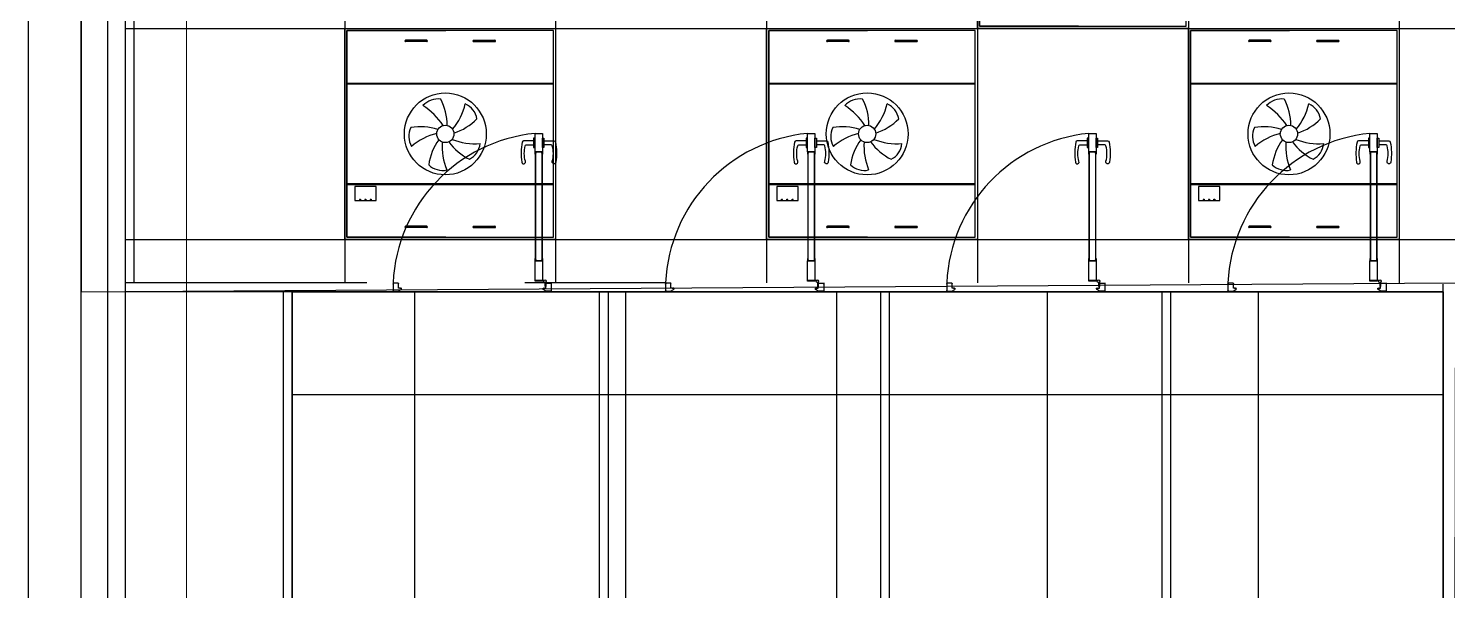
# Model space of a CAD drawing. Extents: x -14231 to 516634, y -267190 to 70805.
# Drawn here: x 226794 to 234869, y -89293 to -86096 of the extents above; entities that cross this region are included whole.
import ezdxf

# ---------------------------------------------------------------- set-up
doc = ezdxf.new("R2010")
doc.units = 0
doc.header["$LTSCALE"] = 8
doc.linetypes.add('IDA - Grid Line', pattern=[3500, 2000, -500, 500, -500])
doc.layers.get('0').update_dxf_attribs({"color": 1, "linetype": 'CONTINUOUS'})
for name, color, linetype in [('000_CTCI_CSA', 7, 'CONTINUOUS'), ('1', 1, 'CONTINUOUS'), ('AC-DD', 3, 'CONTINUOUS')]:
    doc.layers.add(name, color=color, linetype=linetype)
doc.layers.add('A-_ANOTGRID_E', color=7, linetype='CONTINUOUS', lineweight=9)

# ---------------------------------------------------------------- blocks, each defined once
blk = doc.blocks.new('FFU-2000')
at = {"layer": 'AC-DD', "color": 6}
for p, q in [((0, 1175), (562.5, 1175)), ((0, 0), (0, 1175)), ((454.1, 1120.5), (333.4, 1120.5)), ((454.1, 1112.7), (333.4, 1112.7)), ((720.9, 1120.5), (841.6, 1120.5)), ((720.9, 1112.7), (841.6, 1112.7)), ((1175, 875), (0, 875)), ((1175, 870.1), (0, 870.1)), ((0, 305.1), (1175, 305.1)), ((0, 300), (1175, 300)), ((562.5, 0), (0, 0)), ((454.1, 62.3), (333.4, 62.3)), ((454.1, 54.5), (333.4, 54.5)), ((720.9, 62.3), (841.6, 62.3)), ((720.9, 54.5), (841.6, 54.5))]:
    blk.add_line(p, q, dxfattribs=at)
for points in [[(-12.5, 1187.5), (1187.5, 1187.5), (1187.5, -12.5), (-12.5, -12.5)], [(0, 0), (1175, 0), (1175, 1175), (0, 1175)], [(167, 287.8), (45.3, 287.8), (45.3, 209.7), (167, 209.7)]]:
    blk.add_lwpolyline(points, close=True, dxfattribs=at)
for centre, radius in [((559.9, 587.5), 232.8), ((559.9, 587.5), 49.2), ((75.2, 214.4), 2.87), ((105.2, 214.4), 2.87), ((135.2, 214.4), 2.87)]:
    blk.add_circle(centre, radius, dxfattribs=at)
for centre, radius, start, end in [((333.4, 1116.6), 3.92, 90, 270), ((454.1, 1116.6), 3.92, 270, 90), ((720.9, 1116.6), 3.92, 90, 270), ((841.6, 1116.6), 3.92, 270, 90), ((517.6, 671), 115.2, 82.07057, 137.70558), ((234.2, 432), 373.4, 32.94989, 57.9361), ((255.5, 637.4), 314.8, 359.67019, 27.96819), ((311.4, 849.2), 373.4, 320.94989, 345.9361), ((626.2, 653.5), 115.2, 10.07057, 65.70558), ((513.3, 892.5), 314.8, 287.67019, 315.96819), ((467.5, 573.1), 115.2, 154.07057, 209.70558), ((418.4, 313.4), 314.8, 71.67019, 99.96819), ((607.1, 229.7), 373.4, 104.94989, 129.9361), ((776.9, 368.2), 314.8, 143.67019, 171.96819), ((914.8, 521.8), 373.4, 176.94989, 201.9361), ((835.5, 726.1), 314.8, 215.67019, 243.96819), ((732.1, 904.7), 373.4, 248.94989, 273.9361), ((643.2, 544.8), 115.2, 298.07057, 353.70558), ((545.1, 495.1), 115.2, 226.07057, 281.70558), ((333.4, 58.4), 3.92, 90, 270), ((454.1, 58.4), 3.92, 270, 90), ((720.9, 58.4), 3.92, 90, 270), ((841.6, 58.4), 3.92, 270, 90)]:
    blk.add_arc(centre, radius, start, end, dxfattribs=at)

msp = doc.modelspace()

# ---------------------------------------------------------------- linework, layer by layer
at = {"color": 252}
for p, q in [((229677.2, -86798.7, 0), (229677.2, -86693.3, 0)), ((229677.2, -86693.3, 0), (229719, -86693.3, 0)), ((229719, -86693.3, 0), (229719, -86798.7, 0)), ((231227.2, -86798.7, 0), (231227.2, -86693.3, 0)), ((231227.2, -86693.3, 0), (231269, -86693.3, 0)), ((231269, -86693.3, 0), (231269, -86798.7, 0)), ((232827.2, -86798.7, 0), (232827.2, -86693.3, 0)), ((232827.2, -86693.3, 0), (232869, -86693.3, 0)), ((232869, -86693.3, 0), (232869, -86798.7, 0)), ((234427.2, -86798.7, 0), (234427.2, -86693.3, 0)), ((234427.2, -86693.3, 0), (234469, -86693.3, 0)), ((234469, -86693.3, 0), (234469, -86798.7, 0)), ((229719, -86798.7, 0), (229677.2, -86798.7, 0)), ((229677.9, -86810.8, 0), (229677.9, -86798, 0)), ((229678.2, -86797.7, 0), (229718, -86797.7, 0)), ((229678.9, -86799.2, 0), (229678.9, -86800.9, 0)), ((229678.9, -86802.6, 0), (229678.9, -86810, 0)), ((229697.8, -86798.9, 0), (229679.2, -86798.9, 0)), ((229679.2, -86801.2, 0), (229683.8, -86801.2, 0)), ((229683.8, -86802.3, 0), (229679.2, -86802.3, 0)), ((229680, -86802.3, 0), (229679.3, -86802.3, 0)), ((229679.3, -86802.3, 0), (229679.3, -87414.1, 0)), ((229680, -87414.1, 0), (229680, -86802.3, 0)), ((229684.1, -86801.5, 0), (229684.1, -86802, 0)), ((229698.1, -86798.6, 0), (229697.8, -86798.9, 0)), ((229698.4, -86798.9, 0), (229698.1, -86798.6, 0)), ((229717, -86798.9, 0), (229698.4, -86798.9, 0)), ((229712.1, -86802, 0), (229712.1, -86801.5, 0)), ((229712.4, -86801.2, 0), (229717, -86801.2, 0)), ((229717, -86802.3, 0), (229712.4, -86802.3, 0)), ((229716.3, -86802.3, 0), (229716.3, -87414.1, 0)), ((229716.9, -86802.3, 0), (229716.3, -86802.3, 0)), ((229716.9, -87414.1, 0), (229716.9, -86802.3, 0)), ((229717.3, -86800.9, 0), (229717.3, -86799.2, 0)), ((229717.3, -86810, 0), (229717.3, -86802.6, 0)), ((229718.4, -86798, 0), (229718.4, -86810.8, 0)), ((231269, -86798.7, 0), (231227.2, -86798.7, 0)), ((231227.9, -86810.8, 0), (231227.9, -86798, 0)), ((231228.2, -86797.7, 0), (231268, -86797.7, 0)), ((231228.9, -86799.2, 0), (231228.9, -86800.9, 0)), ((231228.9, -86802.6, 0), (231228.9, -86810, 0)), ((231247.8, -86798.9, 0), (231229.2, -86798.9, 0)), ((231229.2, -86801.2, 0), (231233.8, -86801.2, 0)), ((231233.8, -86802.3, 0), (231229.2, -86802.3, 0)), ((231230, -86802.3, 0), (231229.3, -86802.3, 0)), ((231229.3, -86802.3, 0), (231229.3, -87414.1, 0)), ((231230, -87414.1, 0), (231230, -86802.3, 0)), ((231234.1, -86801.5, 0), (231234.1, -86802, 0)), ((231248.1, -86798.6, 0), (231247.8, -86798.9, 0)), ((231248.4, -86798.9, 0), (231248.1, -86798.6, 0)), ((231267, -86798.9, 0), (231248.4, -86798.9, 0)), ((231262.1, -86802, 0), (231262.1, -86801.5, 0)), ((231262.4, -86801.2, 0), (231267, -86801.2, 0)), ((231267, -86802.3, 0), (231262.4, -86802.3, 0)), ((231266.3, -86802.3, 0), (231266.3, -87414.1, 0)), ((231266.9, -86802.3, 0), (231266.3, -86802.3, 0)), ((231266.9, -87414.1, 0), (231266.9, -86802.3, 0)), ((231267.3, -86800.9, 0), (231267.3, -86799.2, 0)), ((231267.3, -86810, 0), (231267.3, -86802.6, 0)), ((231268.4, -86798, 0), (231268.4, -86810.8, 0)), ((232869, -86798.7, 0), (232827.2, -86798.7, 0)), ((232827.9, -86810.8, 0), (232827.9, -86798, 0)), ((232828.2, -86797.7, 0), (232868, -86797.7, 0)), ((232828.9, -86799.2, 0), (232828.9, -86800.9, 0)), ((232828.9, -86802.6, 0), (232828.9, -86810, 0)), ((232847.8, -86798.9, 0), (232829.2, -86798.9, 0)), ((232829.2, -86801.2, 0), (232833.8, -86801.2, 0)), ((232833.8, -86802.3, 0), (232829.2, -86802.3, 0)), ((232830, -86802.3, 0), (232829.3, -86802.3, 0)), ((232829.3, -86802.3, 0), (232829.3, -87414.1, 0)), ((232830, -87414.1, 0), (232830, -86802.3, 0)), ((232834.1, -86801.5, 0), (232834.1, -86802, 0)), ((232848.1, -86798.6, 0), (232847.8, -86798.9, 0)), ((232848.4, -86798.9, 0), (232848.1, -86798.6, 0)), ((232867, -86798.9, 0), (232848.4, -86798.9, 0)), ((232862.1, -86802, 0), (232862.1, -86801.5, 0)), ((232862.4, -86801.2, 0), (232867, -86801.2, 0)), ((232867, -86802.3, 0), (232862.4, -86802.3, 0)), ((232866.3, -86802.3, 0), (232866.3, -87414.1, 0)), ((232866.9, -86802.3, 0), (232866.3, -86802.3, 0)), ((232866.9, -87414.1, 0), (232866.9, -86802.3, 0)), ((232867.3, -86800.9, 0), (232867.3, -86799.2, 0)), ((232867.3, -86810, 0), (232867.3, -86802.6, 0)), ((232868.4, -86798, 0), (232868.4, -86810.8, 0)), ((234469, -86798.7, 0), (234427.2, -86798.7, 0)), ((234427.9, -86810.8, 0), (234427.9, -86798, 0)), ((234428.2, -86797.7, 0), (234468, -86797.7, 0)), ((234428.9, -86799.2, 0), (234428.9, -86800.9, 0)), ((234428.9, -86802.6, 0), (234428.9, -86810, 0)), ((234447.8, -86798.9, 0), (234429.2, -86798.9, 0)), ((234429.2, -86801.2, 0), (234433.8, -86801.2, 0)), ((234433.8, -86802.3, 0), (234429.2, -86802.3, 0)), ((234430, -86802.3, 0), (234429.3, -86802.3, 0)), ((234429.3, -86802.3, 0), (234429.3, -87414.1, 0)), ((234430, -87414.1, 0), (234430, -86802.3, 0)), ((234434.1, -86801.5, 0), (234434.1, -86802, 0)), ((234448.1, -86798.6, 0), (234447.8, -86798.9, 0)), ((234448.4, -86798.9, 0), (234448.1, -86798.6, 0)), ((234467, -86798.9, 0), (234448.4, -86798.9, 0)), ((234462.1, -86802, 0), (234462.1, -86801.5, 0)), ((234462.4, -86801.2, 0), (234467, -86801.2, 0)), ((234467, -86802.3, 0), (234462.4, -86802.3, 0)), ((234466.3, -86802.3, 0), (234466.3, -87414.1, 0)), ((234466.9, -86802.3, 0), (234466.3, -86802.3, 0)), ((234466.9, -87414.1, 0), (234466.9, -86802.3, 0)), ((234467.3, -86800.9, 0), (234467.3, -86799.2, 0)), ((234467.3, -86810, 0), (234467.3, -86802.6, 0)), ((234468.4, -86798, 0), (234468.4, -86810.8, 0)), ((229678.8, -86812.2, 0), (229677.9, -86811, 0)), ((229679.3, -86810.4, 0), (229679.3, -86812, 0)), ((229716.9, -86812, 0), (229716.9, -86810.4, 0)), ((229718.3, -86811, 0), (229717.5, -86812.2, 0)), ((231228.8, -86812.2, 0), (231227.9, -86811, 0)), ((231229.3, -86810.4, 0), (231229.3, -86812, 0)), ((231266.9, -86812, 0), (231266.9, -86810.4, 0)), ((231268.3, -86811, 0), (231267.5, -86812.2, 0)), ((232828.8, -86812.2, 0), (232827.9, -86811, 0)), ((232829.3, -86810.4, 0), (232829.3, -86812, 0)), ((232866.9, -86812, 0), (232866.9, -86810.4, 0)), ((232868.3, -86811, 0), (232867.5, -86812.2, 0)), ((234428.8, -86812.2, 0), (234427.9, -86811, 0)), ((234429.3, -86810.4, 0), (234429.3, -86812, 0)), ((234466.9, -86812, 0), (234466.9, -86810.4, 0)), ((234468.3, -86811, 0), (234467.5, -86812.2, 0)), ((229677.2, -87534, 0), (229677.2, -87417.7, 0)), ((229677.2, -87417.7, 0), (229719, -87417.7, 0)), ((229677.9, -87405.4, 0), (229678.8, -87404.2, 0)), ((229677.9, -87418.4, 0), (229677.9, -87405.6, 0)), ((229718, -87418.7, 0), (229678.2, -87418.7, 0)), ((229678.9, -87406.4, 0), (229678.9, -87413.8, 0)), ((229678.9, -87415.5, 0), (229678.9, -87417.2, 0)), ((229679.2, -87414.1, 0), (229683.8, -87414.1, 0)), ((229683.8, -87415.2, 0), (229679.2, -87415.2, 0)), ((229679.2, -87417.5, 0), (229697.8, -87417.5, 0)), ((229679.3, -87404.4, 0), (229679.3, -87406, 0)), ((229679.3, -87414.1, 0), (229680, -87414.1, 0)), ((229684.1, -87414.4, 0), (229684.1, -87414.9, 0)), ((229697.8, -87417.5, 0), (229698.1, -87417.8, 0)), ((229698.1, -87417.8, 0), (229698.4, -87417.5, 0)), ((229698.4, -87417.5, 0), (229717, -87417.5, 0)), ((229712.1, -87414.9, 0), (229712.1, -87414.4, 0)), ((229712.4, -87414.1, 0), (229717, -87414.1, 0)), ((229717, -87415.2, 0), (229712.4, -87415.2, 0)), ((229716.3, -87414.1, 0), (229716.9, -87414.1, 0)), ((229716.9, -87406, 0), (229716.9, -87404.4, 0)), ((229717.1, -87406.2, 0), (229717.1, -87406.2, 0)), ((229717.3, -87413.8, 0), (229717.3, -87406.4, 0)), ((229717.3, -87417.2, 0), (229717.3, -87415.5, 0)), ((229717.5, -87404.2, 0), (229718.3, -87405.4, 0)), ((229718.4, -87405.6, 0), (229718.4, -87418.4, 0)), ((229719, -87417.7, 0), (229719, -87534, 0)), ((231227.2, -87534, 0), (231227.2, -87417.7, 0)), ((231227.2, -87417.7, 0), (231269, -87417.7, 0)), ((231227.9, -87405.4, 0), (231228.8, -87404.2, 0)), ((231227.9, -87418.4, 0), (231227.9, -87405.6, 0)), ((231268, -87418.7, 0), (231228.2, -87418.7, 0)), ((231228.9, -87406.4, 0), (231228.9, -87413.8, 0)), ((231228.9, -87415.5, 0), (231228.9, -87417.2, 0)), ((231229.2, -87414.1, 0), (231233.8, -87414.1, 0)), ((231233.8, -87415.2, 0), (231229.2, -87415.2, 0)), ((231229.2, -87417.5, 0), (231247.8, -87417.5, 0)), ((231229.3, -87404.4, 0), (231229.3, -87406, 0)), ((231229.3, -87414.1, 0), (231230, -87414.1, 0)), ((231234.1, -87414.4, 0), (231234.1, -87414.9, 0)), ((231247.8, -87417.5, 0), (231248.1, -87417.8, 0)), ((231248.1, -87417.8, 0), (231248.4, -87417.5, 0)), ((231248.4, -87417.5, 0), (231267, -87417.5, 0)), ((231262.1, -87414.9, 0), (231262.1, -87414.4, 0)), ((231262.4, -87414.1, 0), (231267, -87414.1, 0)), ((231267, -87415.2, 0), (231262.4, -87415.2, 0)), ((231266.3, -87414.1, 0), (231266.9, -87414.1, 0)), ((231266.9, -87406, 0), (231266.9, -87404.4, 0)), ((231267.1, -87406.2, 0), (231267.1, -87406.2, 0)), ((231267.3, -87413.8, 0), (231267.3, -87406.4, 0)), ((231267.3, -87417.2, 0), (231267.3, -87415.5, 0)), ((231267.5, -87404.2, 0), (231268.3, -87405.4, 0)), ((231268.4, -87405.6, 0), (231268.4, -87418.4, 0)), ((231269, -87417.7, 0), (231269, -87534, 0)), ((232827.2, -87534, 0), (232827.2, -87417.7, 0)), ((232827.2, -87417.7, 0), (232869, -87417.7, 0)), ((232827.9, -87405.4, 0), (232828.8, -87404.2, 0)), ((232827.9, -87418.4, 0), (232827.9, -87405.6, 0)), ((232868, -87418.7, 0), (232828.2, -87418.7, 0)), ((232828.9, -87406.4, 0), (232828.9, -87413.8, 0)), ((232828.9, -87415.5, 0), (232828.9, -87417.2, 0)), ((232829.2, -87414.1, 0), (232833.8, -87414.1, 0)), ((232833.8, -87415.2, 0), (232829.2, -87415.2, 0)), ((232829.2, -87417.5, 0), (232847.8, -87417.5, 0)), ((232829.3, -87404.4, 0), (232829.3, -87406, 0)), ((232829.3, -87414.1, 0), (232830, -87414.1, 0)), ((232834.1, -87414.4, 0), (232834.1, -87414.9, 0)), ((232847.8, -87417.5, 0), (232848.1, -87417.8, 0)), ((232848.1, -87417.8, 0), (232848.4, -87417.5, 0)), ((232848.4, -87417.5, 0), (232867, -87417.5, 0)), ((232862.1, -87414.9, 0), (232862.1, -87414.4, 0)), ((232862.4, -87414.1, 0), (232867, -87414.1, 0)), ((232867, -87415.2, 0), (232862.4, -87415.2, 0)), ((232866.3, -87414.1, 0), (232866.9, -87414.1, 0)), ((232866.9, -87406, 0), (232866.9, -87404.4, 0)), ((232867.1, -87406.2, 0), (232867.1, -87406.2, 0)), ((232867.3, -87413.8, 0), (232867.3, -87406.4, 0)), ((232867.3, -87417.2, 0), (232867.3, -87415.5, 0)), ((232867.5, -87404.2, 0), (232868.3, -87405.4, 0)), ((232868.4, -87405.6, 0), (232868.4, -87418.4, 0)), ((232869, -87417.7, 0), (232869, -87534, 0)), ((234427.2, -87534, 0), (234427.2, -87417.7, 0)), ((234427.2, -87417.7, 0), (234469, -87417.7, 0)), ((234427.9, -87405.4, 0), (234428.8, -87404.2, 0)), ((234427.9, -87418.4, 0), (234427.9, -87405.6, 0)), ((234468, -87418.7, 0), (234428.2, -87418.7, 0)), ((234428.9, -87406.4, 0), (234428.9, -87413.8, 0)), ((234428.9, -87415.5, 0), (234428.9, -87417.2, 0)), ((234429.2, -87414.1, 0), (234433.8, -87414.1, 0)), ((234433.8, -87415.2, 0), (234429.2, -87415.2, 0)), ((234429.2, -87417.5, 0), (234447.8, -87417.5, 0)), ((234429.3, -87404.4, 0), (234429.3, -87406, 0)), ((234429.3, -87414.1, 0), (234430, -87414.1, 0)), ((234434.1, -87414.4, 0), (234434.1, -87414.9, 0)), ((234447.8, -87417.5, 0), (234448.1, -87417.8, 0)), ((234448.1, -87417.8, 0), (234448.4, -87417.5, 0)), ((234448.4, -87417.5, 0), (234467, -87417.5, 0)), ((234462.1, -87414.9, 0), (234462.1, -87414.4, 0)), ((234462.4, -87414.1, 0), (234467, -87414.1, 0)), ((234467, -87415.2, 0), (234462.4, -87415.2, 0)), ((234466.3, -87414.1, 0), (234466.9, -87414.1, 0)), ((234466.9, -87406, 0), (234466.9, -87404.4, 0)), ((234467.1, -87406.2, 0), (234467.1, -87406.2, 0)), ((234467.3, -87413.8, 0), (234467.3, -87406.4, 0)), ((234467.3, -87417.2, 0), (234467.3, -87415.5, 0)), ((234467.5, -87404.2, 0), (234468.3, -87405.4, 0)), ((234468.4, -87405.6, 0), (234468.4, -87418.4, 0)), ((234469, -87417.7, 0), (234469, -87534, 0)), ((229680.4, -87528.8, 0), (229727.3, -87528.8, 0)), ((229680.4, -87531.4, 0), (229680.4, -87528.8, 0)), ((229727.3, -87531.4, 0), (229680.4, -87531.4, 0)), ((229727.3, -87528.8, 0), (229727.3, -87531.4, 0)), ((231230.4, -87528.8, 0), (231277.3, -87528.8, 0)), ((231230.4, -87531.4, 0), (231230.4, -87528.8, 0)), ((231277.3, -87531.4, 0), (231230.4, -87531.4, 0)), ((231277.3, -87528.8, 0), (231277.3, -87531.4, 0)), ((232830.4, -87528.8, 0), (232877.3, -87528.8, 0)), ((232830.4, -87531.4, 0), (232830.4, -87528.8, 0)), ((232877.3, -87531.4, 0), (232830.4, -87531.4, 0)), ((232877.3, -87528.8, 0), (232877.3, -87531.4, 0)), ((234430.4, -87528.8, 0), (234477.3, -87528.8, 0)), ((234430.4, -87531.4, 0), (234430.4, -87528.8, 0)), ((234477.3, -87531.4, 0), (234430.4, -87531.4, 0)), ((234477.3, -87528.8, 0), (234477.3, -87531.4, 0)), ((228868.9, -87543.3, 0), (228868.9, -87593.3, 0)), ((228868.9, -87550.5, 0), (228868.9, -87586.1, 0)), ((228898.7, -87545.3, 0), (228874.1, -87545.3, 0)), ((228874.1, -87591.3, 0), (228898.2, -87591.3, 0)), ((228898.2, -87591.3, 0), (228914.7, -87580.5, 0)), ((228900.2, -87572.5, 0), (228900.2, -87546.9, 0)), ((228908.4, -87572.5, 0), (228900.2, -87572.5, 0)), ((228906.7, -87573.6, 0), (228908.4, -87573.6, 0)), ((228906.7, -87575.6, 0), (228906.7, -87573.6, 0)), ((228914.6, -87575.6, 0), (228906.7, -87575.6, 0)), ((228915.4, -87572.5, 0), (228913, -87572.5, 0)), ((228913, -87573.6, 0), (228914.6, -87573.6, 0)), ((228914.6, -87573.6, 0), (228914.6, -87575.6, 0)), ((228915.9, -87578, 0), (228915.9, -87573.1, 0)), ((229719, -87534, 0), (229677.2, -87534, 0)), ((229722, -87578, 0), (229722, -87573.1, 0)), ((229722.5, -87572.5, 0), (229724.9, -87572.5, 0)), ((229724.9, -87573.6, 0), (229723.2, -87573.6, 0)), ((229723.2, -87573.6, 0), (229723.2, -87575.6, 0)), ((229723.2, -87575.6, 0), (229731.1, -87575.6, 0)), ((229739.7, -87591.3, 0), (229723.2, -87580.5, 0)), ((229729.5, -87572.5), (229737.6, -87572.5)), ((229731.1, -87573.6), (229729.5, -87573.6)), ((229731.1, -87575.6), (229731.1, -87573.6)), ((229735, -87564.2), (229735, -87539.1)), ((229735, -87539.1), (229737.6, -87539.1)), ((229737.6, -87564.2), (229735, -87564.2)), ((229737.6, -87539.1), (229737.6, -87564.2)), ((229737.6, -87572.5), (229737.6, -87546.9)), ((229739.2, -87545.3), (229763.7, -87545.3)), ((229763.7, -87591.3), (229739.7, -87591.3)), ((229768.9, -87543.3), (229768.9, -87593.3)), ((229768.9, -87550.5), (229768.9, -87586.1)), ((230043.9, -90926.8), (230043.9, -87593.3)), ((230093.9, -90926.8), (230093.9, -87593.3)), ((230418.9, -87543.3, 0), (230418.9, -87593.3, 0)), ((230418.9, -87550.5, 0), (230418.9, -87586.1, 0)), ((230448.7, -87545.3, 0), (230424.1, -87545.3, 0)), ((230424.1, -87591.3, 0), (230448.2, -87591.3, 0)), ((230448.2, -87591.3, 0), (230464.7, -87580.5, 0)), ((230450.2, -87572.5, 0), (230450.2, -87546.9, 0)), ((230458.4, -87572.5, 0), (230450.2, -87572.5, 0)), ((230456.7, -87573.6, 0), (230458.4, -87573.6, 0)), ((230456.7, -87575.6, 0), (230456.7, -87573.6, 0)), ((230464.6, -87575.6, 0), (230456.7, -87575.6, 0)), ((230465.4, -87572.5, 0), (230463, -87572.5, 0)), ((230463, -87573.6, 0), (230464.6, -87573.6, 0)), ((230464.6, -87573.6, 0), (230464.6, -87575.6, 0)), ((230465.9, -87578, 0), (230465.9, -87573.1, 0)), ((231269, -87534, 0), (231227.2, -87534, 0)), ((231272, -87578, 0), (231272, -87573.1, 0)), ((231272.5, -87572.5, 0), (231274.9, -87572.5, 0)), ((231274.9, -87573.6, 0), (231273.2, -87573.6, 0)), ((231273.2, -87573.6, 0), (231273.2, -87575.6, 0)), ((231273.2, -87575.6, 0), (231281.1, -87575.6, 0)), ((231289.7, -87591.3, 0), (231273.2, -87580.5, 0)), ((231279.5, -87572.5), (231287.6, -87572.5)), ((231281.1, -87573.6), (231279.5, -87573.6)), ((231281.1, -87575.6), (231281.1, -87573.6)), ((231285, -87564.2), (231285, -87539.1)), ((231285, -87539.1), (231287.6, -87539.1)), ((231287.6, -87564.2), (231285, -87564.2)), ((231287.6, -87539.1), (231287.6, -87564.2)), ((231287.6, -87572.5), (231287.6, -87546.9)), ((231289.2, -87545.3), (231313.7, -87545.3)), ((231313.7, -87591.3), (231289.7, -87591.3)), ((231318.9, -87543.3), (231318.9, -87593.3)), ((231318.9, -87550.5), (231318.9, -87586.1)), ((231643.9, -90926.8), (231643.9, -87593.3)), ((231693.9, -90926.8), (231693.9, -87593.3)), ((232018.9, -87543.3, 0), (232018.9, -87593.3, 0)), ((232018.9, -87550.5, 0), (232018.9, -87586.1, 0)), ((232048.7, -87545.3, 0), (232024.1, -87545.3, 0)), ((232024.1, -87591.3, 0), (232048.2, -87591.3, 0)), ((232048.2, -87591.3, 0), (232064.7, -87580.5, 0)), ((232050.2, -87572.5, 0), (232050.2, -87546.9, 0)), ((232058.4, -87572.5, 0), (232050.2, -87572.5, 0)), ((232056.7, -87573.6, 0), (232058.4, -87573.6, 0)), ((232056.7, -87575.6, 0), (232056.7, -87573.6, 0)), ((232064.6, -87575.6, 0), (232056.7, -87575.6, 0)), ((232065.4, -87572.5, 0), (232063, -87572.5, 0)), ((232063, -87573.6, 0), (232064.6, -87573.6, 0)), ((232064.6, -87573.6, 0), (232064.6, -87575.6, 0)), ((232065.9, -87578, 0), (232065.9, -87573.1, 0)), ((232869, -87534, 0), (232827.2, -87534, 0)), ((232872, -87578, 0), (232872, -87573.1, 0)), ((232872.5, -87572.5, 0), (232874.9, -87572.5, 0)), ((232874.9, -87573.6, 0), (232873.2, -87573.6, 0)), ((232873.2, -87573.6, 0), (232873.2, -87575.6, 0)), ((232873.2, -87575.6, 0), (232881.1, -87575.6, 0)), ((232889.7, -87591.3, 0), (232873.2, -87580.5, 0)), ((232879.5, -87572.5), (232887.6, -87572.5)), ((232881.1, -87573.6), (232879.5, -87573.6)), ((232881.1, -87575.6), (232881.1, -87573.6)), ((232885, -87564.2), (232885, -87539.1)), ((232885, -87539.1), (232887.6, -87539.1)), ((232887.6, -87564.2), (232885, -87564.2)), ((232887.6, -87539.1), (232887.6, -87564.2)), ((232887.6, -87572.5), (232887.6, -87546.9)), ((232889.2, -87545.3), (232913.7, -87545.3)), ((232913.7, -87591.3), (232889.7, -87591.3)), ((232918.9, -87543.3), (232918.9, -87593.3)), ((232918.9, -87550.5), (232918.9, -87586.1)), ((233243.9, -90926.8), (233243.9, -87593.3)), ((233293.9, -90926.8), (233293.9, -87593.3)), ((233618.9, -87543.3, 0), (233618.9, -87593.3, 0)), ((233618.9, -87550.5, 0), (233618.9, -87586.1, 0)), ((233648.7, -87545.3, 0), (233624.1, -87545.3, 0)), ((233624.1, -87591.3, 0), (233648.2, -87591.3, 0)), ((233648.2, -87591.3, 0), (233664.7, -87580.5, 0)), ((233650.2, -87572.5, 0), (233650.2, -87546.9, 0)), ((233658.4, -87572.5, 0), (233650.2, -87572.5, 0)), ((233656.7, -87573.6, 0), (233658.4, -87573.6, 0)), ((233656.7, -87575.6, 0), (233656.7, -87573.6, 0)), ((233664.6, -87575.6, 0), (233656.7, -87575.6, 0)), ((233665.4, -87572.5, 0), (233663, -87572.5, 0)), ((233663, -87573.6, 0), (233664.6, -87573.6, 0)), ((233664.6, -87573.6, 0), (233664.6, -87575.6, 0)), ((233665.9, -87578, 0), (233665.9, -87573.1, 0)), ((234469, -87534, 0), (234427.2, -87534, 0)), ((234472, -87578, 0), (234472, -87573.1, 0)), ((234472.5, -87572.5, 0), (234474.9, -87572.5, 0)), ((234474.9, -87573.6, 0), (234473.2, -87573.6, 0)), ((234473.2, -87573.6, 0), (234473.2, -87575.6, 0)), ((234473.2, -87575.6, 0), (234481.1, -87575.6, 0)), ((234489.7, -87591.3, 0), (234473.2, -87580.5, 0)), ((234479.5, -87572.5), (234487.6, -87572.5)), ((234481.1, -87573.6), (234479.5, -87573.6)), ((234481.1, -87575.6), (234481.1, -87573.6)), ((234485, -87564.2), (234485, -87539.1)), ((234485, -87539.1), (234487.6, -87539.1)), ((234487.6, -87564.2), (234485, -87564.2)), ((234487.6, -87539.1), (234487.6, -87564.2)), ((234487.6, -87572.5), (234487.6, -87546.9)), ((234489.2, -87545.3), (234513.7, -87545.3)), ((234513.7, -87591.3), (234489.7, -87591.3)), ((234518.9, -87543.3), (234518.9, -87593.3)), ((234518.9, -87550.5), (234518.9, -87586.1))]:
    msp.add_line(p, q, dxfattribs=at)
at = {"color": 252, "elevation": 0}
for points in [[(229677.2, -86772.7), (229677.2, -86720.9), (229668.8, -86720.9), (229668.8, -86772.7)], [(229719, -86772.7), (229719, -86720.9), (229727.4, -86720.9), (229727.4, -86772.7)], [(231227.2, -86772.7), (231227.2, -86720.9), (231218.8, -86720.9), (231218.8, -86772.7)], [(231269, -86772.7), (231269, -86720.9), (231277.4, -86720.9), (231277.4, -86772.7)], [(232827.2, -86772.7), (232827.2, -86720.9), (232818.8, -86720.9), (232818.8, -86772.7)], [(232869, -86772.7), (232869, -86720.9), (232877.4, -86720.9), (232877.4, -86772.7)], [(234427.2, -86772.7), (234427.2, -86720.9), (234418.8, -86720.9), (234418.8, -86772.7)], [(234469, -86772.7), (234469, -86720.9), (234477.4, -86720.9), (234477.4, -86772.7)]]:
    msp.add_lwpolyline(points, close=True, dxfattribs=at)
for points in [[(229668.8, -86735.1), (229626.4, -86735.1), (229611.7, -86735.8, 0.327495), (229603.4, -86743, 0.089847), (229601, -86856.7, 1.144881), (229621.5, -86852, -0.137079), (229621.4, -86764, -0.349357), (229626.9, -86758.4), (229668.8, -86758.4)], [(229727.4, -86735.1), (229769.8, -86735.1), (229784.5, -86735.8, -0.327495), (229792.8, -86743, -0.089847), (229795.2, -86856.7, -1.144881), (229774.7, -86852, 0.137079), (229774.8, -86764, 0.349357), (229769.3, -86758.4), (229727.4, -86758.4)], [(231218.8, -86735.1), (231176.4, -86735.1), (231161.7, -86735.8, 0.327495), (231153.4, -86743, 0.089847), (231151, -86856.7, 1.144881), (231171.5, -86852, -0.137079), (231171.4, -86764, -0.349357), (231176.9, -86758.4), (231218.8, -86758.4)], [(231277.4, -86735.1), (231319.8, -86735.1), (231334.5, -86735.8, -0.327495), (231342.8, -86743, -0.089847), (231345.2, -86856.7, -1.144881), (231324.7, -86852, 0.137079), (231324.8, -86764, 0.349357), (231319.3, -86758.4), (231277.4, -86758.4)], [(232818.8, -86735.1), (232776.4, -86735.1), (232761.7, -86735.8, 0.327495), (232753.4, -86743, 0.089847), (232751, -86856.7, 1.144881), (232771.5, -86852, -0.137079), (232771.4, -86764, -0.349357), (232776.9, -86758.4), (232818.8, -86758.4)], [(232877.4, -86735.1), (232919.8, -86735.1), (232934.5, -86735.8, -0.327495), (232942.8, -86743, -0.089847), (232945.2, -86856.7, -1.144881), (232924.7, -86852, 0.137079), (232924.8, -86764, 0.349357), (232919.3, -86758.4), (232877.4, -86758.4)], [(234418.8, -86735.1), (234376.4, -86735.1), (234361.7, -86735.8, 0.327495), (234353.4, -86743, 0.089847), (234351, -86856.7, 1.144881), (234371.5, -86852, -0.137079), (234371.4, -86764, -0.349357), (234376.9, -86758.4), (234418.8, -86758.4)], [(234477.4, -86735.1), (234519.8, -86735.1), (234534.5, -86735.8, -0.327495), (234542.8, -86743, -0.089847), (234545.2, -86856.7, -1.144881), (234524.7, -86852, 0.137079), (234524.8, -86764, 0.349357), (234519.3, -86758.4), (234477.4, -86758.4)]]:
    msp.add_lwpolyline(points, format="xyb", dxfattribs=at)
at = {"color": 252}
for centre, radius, start, end in [((229765.7, -87586.8, 0), 897.9, 95.65683, 177.22284), ((231315.7, -87586.8, 0), 897.9, 95.65683, 177.22284), ((232915.7, -87586.8, 0), 897.9, 95.65683, 177.22284), ((234515.7, -87586.8, 0), 897.9, 95.65683, 177.22284), ((229678.2, -86798, 0), 0.313, 90.00001, 180.00001), ((229679.2, -86799.2, 0), 0.313, 90.00001, 180.00001), ((229679.2, -86800.9, 0), 0.313, 179.99999, 269.99999), ((229679.2, -86802.6, 0), 0.313, 89.99998, 179.99998), ((229683.8, -86801.5, 0), 0.313, 0.00001, 90.00001), ((229683.8, -86802, 0), 0.313, 270.00001, 0.00001), ((229712.4, -86801.5, 0), 0.313, 89.99998, 179.99998), ((229712.4, -86802, 0), 0.313, 179.99999, 269.99999), ((229717, -86799.2, 0), 0.313, 359.99999, 89.99999), ((229717, -86800.9, 0), 0.313, 270.00001, 0.00001), ((229717, -86802.6, 0), 0.313, 0.00002, 90.00002), ((229718, -86798, 0), 0.313, 359.99999, 89.99999), ((231228.2, -86798, 0), 0.313, 90.00001, 180.00001), ((231229.2, -86799.2, 0), 0.313, 90.00001, 180.00001), ((231229.2, -86800.9, 0), 0.313, 179.99999, 269.99999), ((231229.2, -86802.6, 0), 0.313, 89.99998, 179.99998), ((231233.8, -86801.5, 0), 0.313, 0.00001, 90.00001), ((231233.8, -86802, 0), 0.313, 270.00001, 0.00001), ((231262.4, -86801.5, 0), 0.313, 89.99998, 179.99998), ((231262.4, -86802, 0), 0.313, 179.99999, 269.99999), ((231267, -86799.2, 0), 0.313, 359.99999, 89.99999), ((231267, -86800.9, 0), 0.313, 270.00001, 0.00001), ((231267, -86802.6, 0), 0.313, 0.00002, 90.00002), ((231268, -86798, 0), 0.313, 359.99999, 89.99999), ((232828.2, -86798, 0), 0.313, 90.00001, 180.00001), ((232829.2, -86799.2, 0), 0.313, 90.00001, 180.00001), ((232829.2, -86800.9, 0), 0.313, 179.99999, 269.99999), ((232829.2, -86802.6, 0), 0.313, 89.99998, 179.99998), ((232833.8, -86801.5, 0), 0.313, 0.00001, 90.00001), ((232833.8, -86802, 0), 0.313, 270.00001, 0.00001), ((232862.4, -86801.5, 0), 0.313, 89.99998, 179.99998), ((232862.4, -86802, 0), 0.313, 179.99999, 269.99999), ((232867, -86799.2, 0), 0.313, 359.99999, 89.99999), ((232867, -86800.9, 0), 0.313, 270.00001, 0.00001), ((232867, -86802.6, 0), 0.313, 0.00002, 90.00002), ((232868, -86798, 0), 0.313, 359.99999, 89.99999), ((234428.2, -86798, 0), 0.313, 90.00001, 180.00001), ((234429.2, -86799.2, 0), 0.313, 90.00001, 180.00001), ((234429.2, -86800.9, 0), 0.313, 179.99999, 269.99999), ((234429.2, -86802.6, 0), 0.313, 89.99998, 179.99998), ((234433.8, -86801.5, 0), 0.313, 0.00001, 90.00001), ((234433.8, -86802, 0), 0.313, 270.00001, 0.00001), ((234462.4, -86801.5, 0), 0.313, 89.99998, 179.99998), ((234462.4, -86802, 0), 0.313, 179.99999, 269.99999), ((234467, -86799.2, 0), 0.313, 359.99999, 89.99999), ((234467, -86800.9, 0), 0.313, 270.00001, 0.00001), ((234467, -86802.6, 0), 0.313, 0.00002, 90.00002), ((234468, -86798, 0), 0.313, 359.99999, 89.99999), ((229678.2, -86810.8, 0), 0.313, 180.00001, 216.02738), ((229679, -86812, 0), 0.313, 216.02736, 359.99999), ((229679.1, -86810, 0), 0.209, 180.00002, 270.00002), ((229679.1, -86810.4, 0), 0.209, 359.99998, 89.99998), ((229717.1, -86810.4, 0), 0.209, 90.00003, 180.00003), ((229717.2, -86812, 0), 0.313, 180.00001, 323.97264), ((229717.1, -86810, 0), 0.209, 269.99998, 359.99998), ((229718, -86810.8, 0), 0.313, 323.97262, 359.99999), ((231228.2, -86810.8, 0), 0.313, 180.00001, 216.02738), ((231229, -86812, 0), 0.313, 216.02736, 359.99999), ((231229.1, -86810, 0), 0.209, 180.00002, 270.00002), ((231229.1, -86810.4, 0), 0.209, 359.99998, 89.99998), ((231267.1, -86810.4, 0), 0.209, 90.00003, 180.00003), ((231267.2, -86812, 0), 0.313, 180.00001, 323.97264), ((231267.1, -86810, 0), 0.209, 269.99998, 359.99998), ((231268, -86810.8, 0), 0.313, 323.97262, 359.99999), ((232828.2, -86810.8, 0), 0.313, 180.00001, 216.02738), ((232829, -86812, 0), 0.313, 216.02736, 359.99999), ((232829.1, -86810, 0), 0.209, 180.00002, 270.00002), ((232829.1, -86810.4, 0), 0.209, 359.99998, 89.99998), ((232867.1, -86810.4, 0), 0.209, 90.00003, 180.00003), ((232867.2, -86812, 0), 0.313, 180.00001, 323.97264), ((232867.1, -86810, 0), 0.209, 269.99998, 359.99998), ((232868, -86810.8, 0), 0.313, 323.97262, 359.99999), ((234428.2, -86810.8, 0), 0.313, 180.00001, 216.02738), ((234429, -86812, 0), 0.313, 216.02736, 359.99999), ((234429.1, -86810, 0), 0.209, 180.00002, 270.00002), ((234429.1, -86810.4, 0), 0.209, 359.99998, 89.99998), ((234467.1, -86810.4, 0), 0.209, 90.00003, 180.00003), ((234467.2, -86812, 0), 0.313, 180.00001, 323.97264), ((234467.1, -86810, 0), 0.209, 269.99998, 359.99998), ((234468, -86810.8, 0), 0.313, 323.97262, 359.99999), ((229678.2, -87405.6, 0), 0.313, 143.97261, 179.99998), ((229678.2, -87418.4, 0), 0.313, 179.99999, 269.99999), ((229679, -87404.4, 0), 0.313, 0.00001, 143.97263), ((229679.1, -87406.4, 0), 0.209, 89.99998, 179.99998), ((229679.2, -87413.8, 0), 0.313, 179.99999, 269.99999), ((229679.2, -87415.5, 0), 0.313, 90.00001, 180.00001), ((229679.2, -87417.2, 0), 0.313, 179.99999, 269.99999), ((229679.1, -87406, 0), 0.209, 270.00003, 0.00003), ((229683.8, -87414.4, 0), 0.313, 359.99999, 89.99999), ((229683.8, -87414.9, 0), 0.313, 270.00001, 0.00001), ((229712.4, -87414.4, 0), 0.313, 90.00001, 180.00001), ((229712.4, -87414.9, 0), 0.313, 179.99999, 269.99999), ((229717.2, -87404.4, 0), 0.313, 36.02737, 179.99999), ((229717.1, -87406, 0), 0.209, 179.99997, 269.99997), ((229717, -87413.8, 0), 0.313, 270.00001, 0.00001), ((229717, -87415.5, 0), 0.313, 359.99999, 89.99999), ((229717, -87417.2, 0), 0.313, 270.00001, 0.00001), ((229717.1, -87406.4, 0), 0.209, 0.00002, 90.00002), ((229718, -87418.4, 0), 0.313, 270.00001, 0.00001), ((229718, -87405.6, 0), 0.313, 0.00001, 36.02738), ((231228.2, -87405.6, 0), 0.313, 143.97261, 179.99998), ((231228.2, -87418.4, 0), 0.313, 179.99999, 269.99999), ((231229, -87404.4, 0), 0.313, 0.00001, 143.97263), ((231229.1, -87406.4, 0), 0.209, 89.99998, 179.99998), ((231229.2, -87413.8, 0), 0.313, 179.99999, 269.99999), ((231229.2, -87415.5, 0), 0.313, 90.00001, 180.00001), ((231229.2, -87417.2, 0), 0.313, 179.99999, 269.99999), ((231229.1, -87406, 0), 0.209, 270.00003, 0.00003), ((231233.8, -87414.4, 0), 0.313, 359.99999, 89.99999), ((231233.8, -87414.9, 0), 0.313, 270.00001, 0.00001), ((231262.4, -87414.4, 0), 0.313, 90.00001, 180.00001), ((231262.4, -87414.9, 0), 0.313, 179.99999, 269.99999), ((231267.2, -87404.4, 0), 0.313, 36.02737, 179.99999), ((231267.1, -87406, 0), 0.209, 179.99997, 269.99997), ((231267, -87413.8, 0), 0.313, 270.00001, 0.00001), ((231267, -87415.5, 0), 0.313, 359.99999, 89.99999), ((231267, -87417.2, 0), 0.313, 270.00001, 0.00001), ((231267.1, -87406.4, 0), 0.209, 0.00002, 90.00002), ((231268, -87418.4, 0), 0.313, 270.00001, 0.00001), ((231268, -87405.6, 0), 0.313, 0.00001, 36.02738), ((232828.2, -87405.6, 0), 0.313, 143.97261, 179.99998), ((232828.2, -87418.4, 0), 0.313, 179.99999, 269.99999), ((232829, -87404.4, 0), 0.313, 0.00001, 143.97263), ((232829.1, -87406.4, 0), 0.209, 89.99998, 179.99998), ((232829.2, -87413.8, 0), 0.313, 179.99999, 269.99999), ((232829.2, -87415.5, 0), 0.313, 90.00001, 180.00001), ((232829.2, -87417.2, 0), 0.313, 179.99999, 269.99999), ((232829.1, -87406, 0), 0.209, 270.00003, 0.00003), ((232833.8, -87414.4, 0), 0.313, 359.99999, 89.99999), ((232833.8, -87414.9, 0), 0.313, 270.00001, 0.00001), ((232862.4, -87414.4, 0), 0.313, 90.00001, 180.00001), ((232862.4, -87414.9, 0), 0.313, 179.99999, 269.99999), ((232867.2, -87404.4, 0), 0.313, 36.02737, 179.99999), ((232867.1, -87406, 0), 0.209, 179.99997, 269.99997), ((232867, -87413.8, 0), 0.313, 270.00001, 0.00001), ((232867, -87415.5, 0), 0.313, 359.99999, 89.99999), ((232867, -87417.2, 0), 0.313, 270.00001, 0.00001), ((232867.1, -87406.4, 0), 0.209, 0.00002, 90.00002), ((232868, -87418.4, 0), 0.313, 270.00001, 0.00001), ((232868, -87405.6, 0), 0.313, 0.00001, 36.02738), ((234428.2, -87405.6, 0), 0.313, 143.97261, 179.99998), ((234428.2, -87418.4, 0), 0.313, 179.99999, 269.99999), ((234429, -87404.4, 0), 0.313, 0.00001, 143.97263), ((234429.1, -87406.4, 0), 0.209, 89.99998, 179.99998), ((234429.2, -87413.8, 0), 0.313, 179.99999, 269.99999), ((234429.2, -87415.5, 0), 0.313, 90.00001, 180.00001), ((234429.2, -87417.2, 0), 0.313, 179.99999, 269.99999), ((234429.1, -87406, 0), 0.209, 270.00003, 0.00003), ((234433.8, -87414.4, 0), 0.313, 359.99999, 89.99999), ((234433.8, -87414.9, 0), 0.313, 270.00001, 0.00001), ((234462.4, -87414.4, 0), 0.313, 90.00001, 180.00001), ((234462.4, -87414.9, 0), 0.313, 179.99999, 269.99999), ((234467.2, -87404.4, 0), 0.313, 36.02737, 179.99999), ((234467.1, -87406, 0), 0.209, 179.99997, 269.99997), ((234467, -87413.8, 0), 0.313, 270.00001, 0.00001), ((234467, -87415.5, 0), 0.313, 359.99999, 89.99999), ((234467, -87417.2, 0), 0.313, 270.00001, 0.00001), ((234467.1, -87406.4, 0), 0.209, 0.00002, 90.00002), ((234468, -87418.4, 0), 0.313, 270.00001, 0.00001), ((234468, -87405.6, 0), 0.313, 0.00001, 36.02738)]:
    msp.add_arc(centre, radius, start, end, dxfattribs=at)
for centre in [(229732.9, -87533.5, 0), (231282.9, -87533.5, 0), (232882.9, -87533.5, 0), (234482.9, -87533.5, 0)]:
    msp.add_ellipse(centre, major_axis=(5.16, 5.16), ratio=1, start_param=5.497787, end_param=11.780972, dxfattribs=at)
at = {"color": 252, "extrusion": (-9.86076e-32, -1.3636e-31, -1)}
for centre, major_axis, start_param, end_param in [((228874.1, -87550.5, 0), (3.69, -3.69), 2.356194, 3.926991), ((228874.1, -87586.1, 0), (-3.69, -3.69), -0.785398, 0.785398), ((228898.7, -87546.9, 0), (1.11, -1.11), -2.356194, -0.785398), ((228908.4, -87573.1, 0), (-0.369, -0.369), 2.356194, 5.497787), ((228913, -87573.1, 0), (-0.369, -0.369), -0.785398, 2.356194), ((228912.7, -87578, 0), (2.21, -2.21), -0.785398, 0.120903), ((228915.4, -87573.1, 0), (0.369, -0.369), -2.356194, -0.785398), ((229722.5, -87573.1, 0), (-0.369, -0.369), 7.068583, 8.63938), ((229725.1, -87578, 0), (-2.21, -2.21), 6.162283, 7.068583), ((229724.9, -87573.1, 0), (0.369, -0.369), 3.926991, 7.068583), ((229729.5, -87573.1), (0.369, -0.369), 0.785398, 3.926991), ((229739.2, -87546.9), (-1.11, -1.11), 7.068583, 8.63938), ((229763.7, -87550.5), (-3.69, -3.69), 2.356194, 3.926991), ((229763.7, -87586.1), (3.69, -3.69), 5.497787, 7.068583), ((230424.1, -87550.5, 0), (3.69, -3.69), 2.356194, 3.926991), ((230424.1, -87586.1, 0), (-3.69, -3.69), -0.785398, 0.785398), ((230448.7, -87546.9, 0), (1.11, -1.11), -2.356194, -0.785398), ((230458.4, -87573.1, 0), (-0.369, -0.369), 2.356194, 5.497787), ((230463, -87573.1, 0), (-0.369, -0.369), -0.785398, 2.356194), ((230462.7, -87578, 0), (2.21, -2.21), -0.785398, 0.120903), ((230465.4, -87573.1, 0), (0.369, -0.369), -2.356194, -0.785398), ((231272.5, -87573.1, 0), (-0.369, -0.369), 7.068583, 8.63938), ((231275.1, -87578, 0), (-2.21, -2.21), 6.162283, 7.068583), ((231274.9, -87573.1, 0), (0.369, -0.369), 3.926991, 7.068583), ((231279.5, -87573.1), (0.369, -0.369), 0.785398, 3.926991), ((231289.2, -87546.9), (-1.11, -1.11), 7.068583, 8.63938), ((231313.7, -87550.5), (-3.69, -3.69), 2.356194, 3.926991), ((231313.7, -87586.1), (3.69, -3.69), 5.497787, 7.068583), ((232024.1, -87550.5, 0), (3.69, -3.69), 2.356194, 3.926991), ((232024.1, -87586.1, 0), (-3.69, -3.69), -0.785398, 0.785398), ((232048.7, -87546.9, 0), (1.11, -1.11), -2.356194, -0.785398), ((232058.4, -87573.1, 0), (-0.369, -0.369), 2.356194, 5.497787), ((232063, -87573.1, 0), (-0.369, -0.369), -0.785398, 2.356194), ((232062.7, -87578, 0), (2.21, -2.21), -0.785398, 0.120903), ((232065.4, -87573.1, 0), (0.369, -0.369), -2.356194, -0.785398), ((232872.5, -87573.1, 0), (-0.369, -0.369), 7.068583, 8.63938), ((232875.1, -87578, 0), (-2.21, -2.21), 6.162283, 7.068583), ((232874.9, -87573.1, 0), (0.369, -0.369), 3.926991, 7.068583), ((232879.5, -87573.1), (0.369, -0.369), 0.785398, 3.926991), ((232889.2, -87546.9), (-1.11, -1.11), 7.068583, 8.63938), ((232913.7, -87550.5), (-3.69, -3.69), 2.356194, 3.926991), ((232913.7, -87586.1), (3.69, -3.69), 5.497787, 7.068583), ((233624.1, -87550.5, 0), (3.69, -3.69), 2.356194, 3.926991), ((233624.1, -87586.1, 0), (-3.69, -3.69), -0.785398, 0.785398), ((233648.7, -87546.9, 0), (1.11, -1.11), -2.356194, -0.785398), ((233658.4, -87573.1, 0), (-0.369, -0.369), 2.356194, 5.497787), ((233663, -87573.1, 0), (-0.369, -0.369), -0.785398, 2.356194), ((233662.7, -87578, 0), (2.21, -2.21), -0.785398, 0.120903), ((233665.4, -87573.1, 0), (0.369, -0.369), -2.356194, -0.785398), ((234472.5, -87573.1, 0), (-0.369, -0.369), 7.068583, 8.63938), ((234475.1, -87578, 0), (-2.21, -2.21), 6.162283, 7.068583), ((234474.9, -87573.1, 0), (0.369, -0.369), 3.926991, 7.068583), ((234479.5, -87573.1), (0.369, -0.369), 0.785398, 3.926991), ((234489.2, -87546.9), (-1.11, -1.11), 7.068583, 8.63938), ((234513.7, -87550.5), (-3.69, -3.69), 2.356194, 3.926991), ((234513.7, -87586.1), (3.69, -3.69), 5.497787, 7.068583)]:
    msp.add_ellipse(centre, major_axis=major_axis, ratio=1, start_param=start_param, end_param=end_param, dxfattribs=at)
at = {"layer": '000_CTCI_CSA', "color": 8, "true_color": 0x808080}
for p, q in [((227243.9, -84043.3), (227243.9, -87543.3)), ((227343.9, -83993.3), (227343.9, -87543.3)), ((227093.9, -120043.3), (227093.9, -87243.3)), ((227243.9, -87543.3), (227243.9, -95143.3)), ((227243.9, -87543.3), (227243.9, -94893.3)), ((227343.9, -87543.3), (227343.9, -94893.3)), ((228243.9, -87593.3), (228243.9, -94893.3)), ((228293.9, -87593.3), (228293.9, -94893.3))]:
    msp.add_line(p, q, dxfattribs=at)
at = {"layer": '000_CTCI_CSA'}
for p, q in [((228718.9, -87543.3), (227343.9, -87543.3)), ((228718.9, -87593.3), (227343.9, -87593.3)), ((230418.9, -87543.3), (229618.9, -87543.3)), ((230418.9, -87593.3), (229618.9, -87593.3))]:
    msp.add_line(p, q, dxfattribs=at)
at = {"layer": '000_CTCI_CSA', "color": 8, "true_color": 0x808080}
for points in [[(302993.9, -57043.3), (302993.9, -134443.3), (226793.9, -134443.3), (226793.9, -57043.3)], [(302693.9, -57343.3), (302693.9, -134143.3), (227093.9, -134143.3), (227093.9, -57343.3)]]:
    msp.add_lwpolyline(points, close=True, dxfattribs=at)
at = {"layer": '1', "color": 8, "true_color": 0x808080}
for p, q in [((229793.9, -67191.5), (229793.9, -87543.3)), ((230993.9, -67190.6), (230993.9, -87543.3)), ((232193.9, -67189.8), (232193.9, -87543.3)), ((233393.9, -67188.9), (233393.9, -87543.3)), ((234593.9, -67188), (234593.9, -87543.3)), ((227393.9, -84043.3), (227393.9, -87543.3)), ((228593.9, -84043.3), (228593.9, -87543.3)), ((227343.9, -86096.2), (302643.9, -86096.2)), ((227343.9, -87296.2), (302643.9, -87296.2)), ((228991.4, -87593.3), (228991.4, -120043.3)), ((230191.4, -87593.3), (230191.4, -120043.3)), ((231391.4, -87593.3), (231391.4, -120043.3)), ((232591.4, -87593.3), (232591.4, -120043.3)), ((233791.4, -87593.3), (233791.4, -120043.3)), ((234843.9, -120043.3), (234843.9, -87550.6)), ((228293.9, -88177.2), (234843.9, -88177.2))]:
    msp.add_line(p, q, dxfattribs=at)
for points in [[(227093.9, -67193.3), (227093.9, -87593.3), (234913.7, -87543.1), (234843.9, -120043.3), (239393.9, -120043.3), (239393.9, -123643.3), (302743.9, -123343.3), (302743.9, -60543.3), (294843.9, -60593.3), (294852.9, -71452.9), (255543, -71485.5), (255539.8, -65143.3), (251990.7, -65143.3), (251990.7, -69643.3), (253793.9, -69643.3), (253793.9, -71443.3), (240294, -71493.3), (240343.9, -67190.4), (227093.9, -67193.3)], [(227343.9, -115393.3), (227343.9, -115393.3), (227343.9, -120043.3), (234843.9, -120043.3), (234843.9, -87593.3), (228293.9, -87593.3), (228293.9, -94843.3), (228593.9, -94843.3), (228593.9, -96643.3), (228293.9, -96643.3), (228293.9, -107443.3), (228593.9, -107443.3), (228593.9, -108993.5), (227343.9, -108993.5), (227343.9, -113643.5)]]:
    msp.add_lwpolyline(points, dxfattribs=at)
msp.add_lwpolyline([(228293.9, -87593.3), (234843.9, -87593.3), (234843.9, -120043.3), (228293.9, -120043.3)], close=True, dxfattribs=at)
at = {"layer": 'A-_ANOTGRID_E', "color": 8, "linetype": 'IDA - Grid Line', "true_color": 0x808080}
msp.add_line((227693.9, -146907.4), (227693.9, -47898.2), dxfattribs=at)

# ---------------------------------------------------------------- block references
at = {"layer": 'AC-DD'}
for p in [(232206.4, -86083.7), (228606.4, -87283.7), (231006.4, -87283.7), (233406.4, -87283.7)]:
    msp.add_blockref('FFU-2000', p, dxfattribs=at)

doc.saveas('drawing.dxf')
